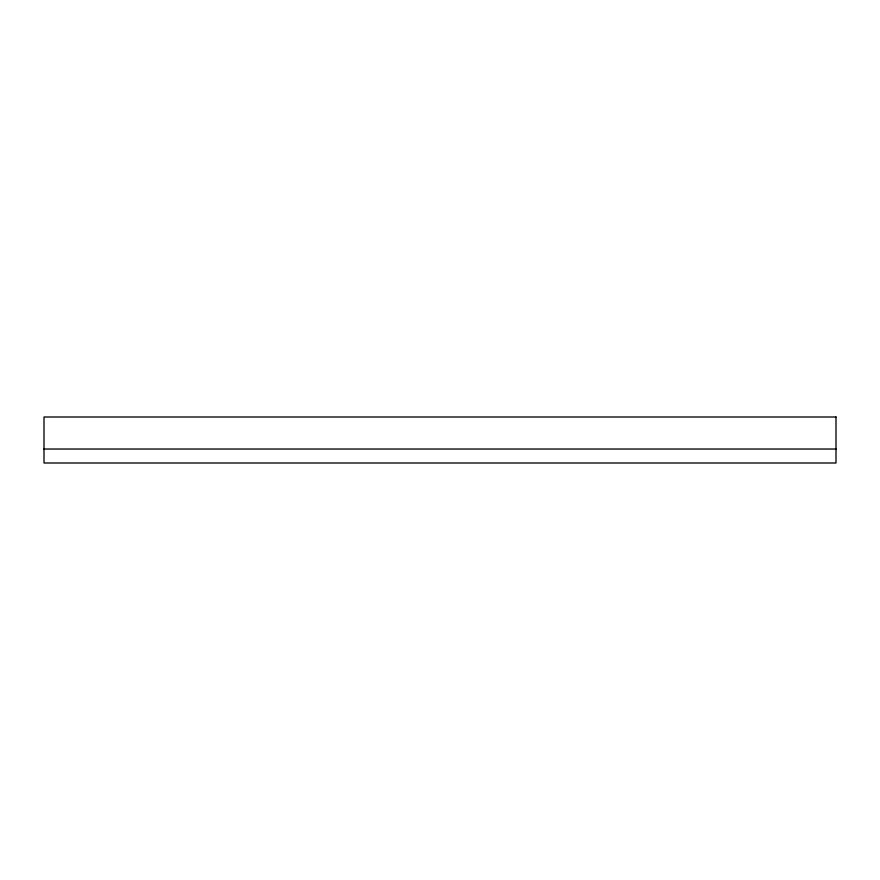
<?xml version="1.0" encoding="UTF-8"?>
<svg xmlns="http://www.w3.org/2000/svg" width="880" height="880" viewBox="0 0 880 880"><rect width="100%" height="100%" fill="white"/><g stroke="black" fill="none" stroke-linecap="round" stroke-linejoin="round"><path stroke-width="1.32" d="M44 449.031L836 449.031M836 416.999L44 416.999L44 463.001L836 463.001L836 416.999"/></g></svg>
